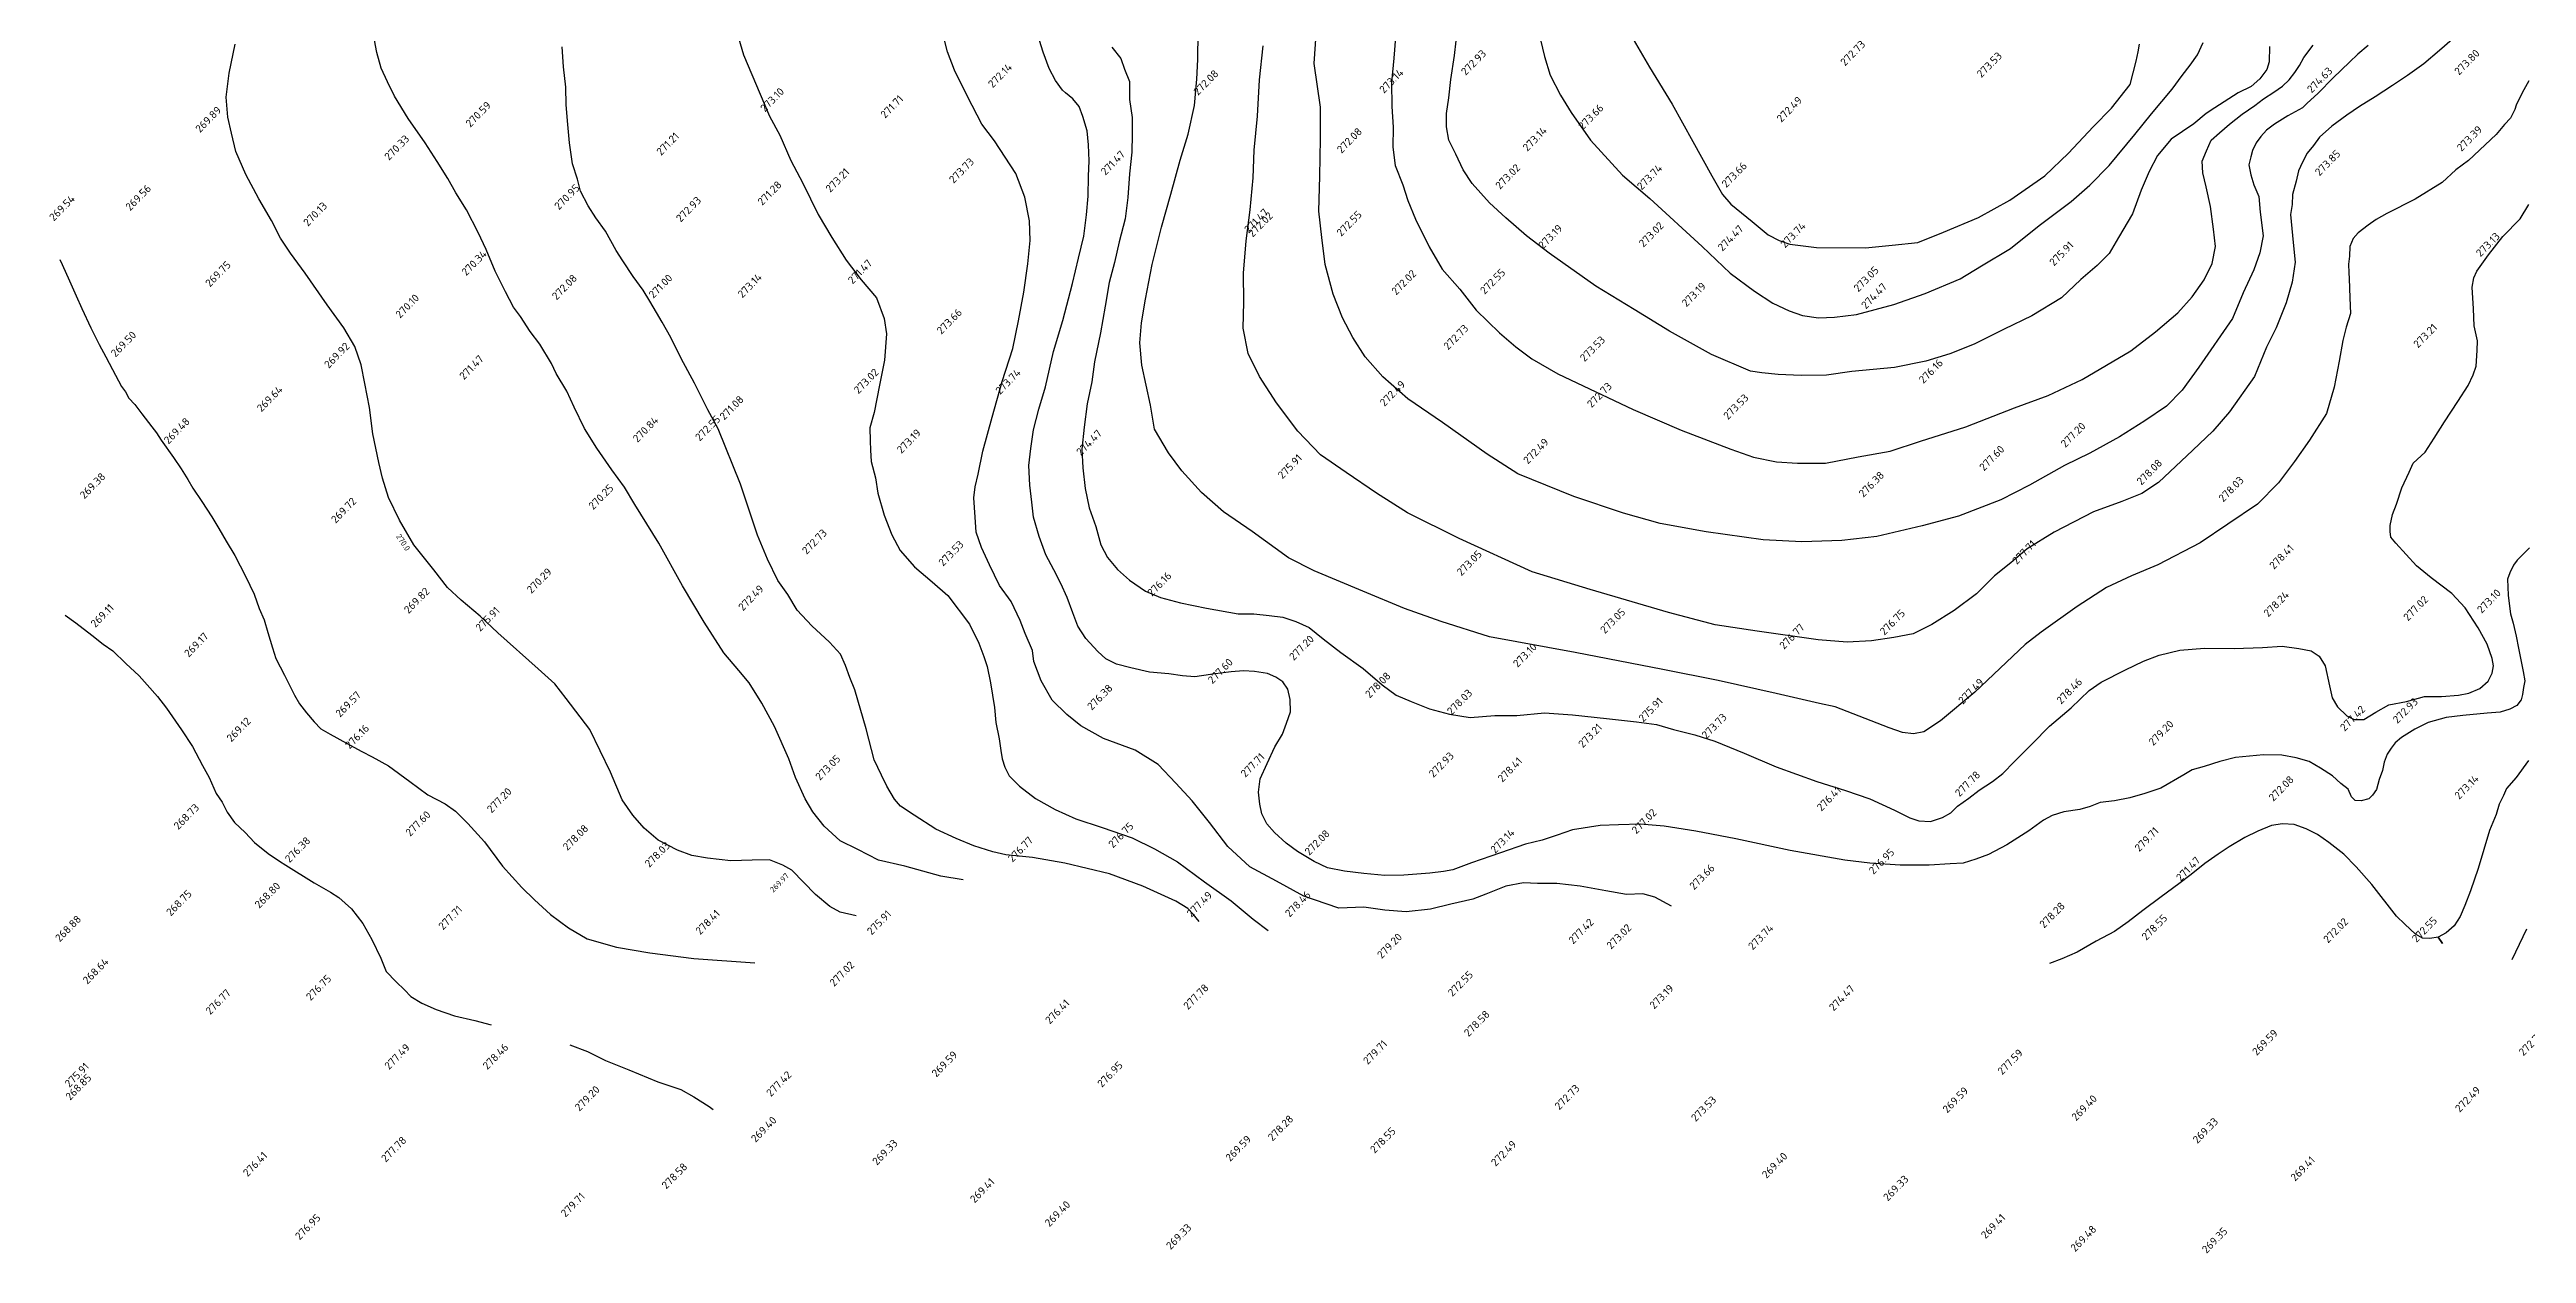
# Model space of a CAD drawing. Header units: metres. Extents: x 36952 to 37841, y 34980 to 35683.
# Drawn here: x 36962.4 to 37285.5, y 34980.4 to 35137.5 of the extents above; entities that cross this region are included whole.
import ezdxf

# ---------------------------------------------------------------- set-up
doc = ezdxf.new("R2010")
doc.units = ezdxf.units.M
doc.header["$LTSCALE"] = 5
doc.layers.add('Линии горизонталей', color=7, linetype='Continuous')
doc.layers.add('Отметки', color=7, linetype='Continuous')
doc.styles.get("Standard").update_dxf_attribs({"font": 'simplex.shx'})

msp = doc.modelspace()

# ---------------------------------------------------------------- linework, layer by layer
at = {"layer": 'Линии горизонталей', "color": 42, "lineweight": 30}
for points, elevation in [([(37081.53, 35029.15), (37078.62, 35029.63), (37073.93, 35030.91), (37070.5, 35031.7), (37067.81, 35033.1), (37065.51, 35034.22), (37063.43, 35036.13), (37061.92, 35038.03), (37060.92, 35039.73), (37059.69, 35042.5), (37058.82, 35044.91), (37056.94, 35049.16), (37055.28, 35052.2), (37053.63, 35054.82), (37052.27, 35056.44), (37050.33, 35058.77), (37047.74, 35062.74), (37044.94, 35067.48), (37041.84, 35073.07), (37038.72, 35078.12), (37037.36, 35080.35), (37035.73, 35082.63), (37033.75, 35085.46), (37032.16, 35088.03), (37030.8, 35090.81), (37029.83, 35092.87), (37028.47, 35095.21), (37027.85, 35096.5), (37026.32, 35099), (37025.08, 35100.67), (37023.78, 35102.62), (37022.87, 35103.84), (37021.85, 35105.85), (37020.49, 35108.52), (37019.3, 35111.37), (37018.27, 35113.6), (37016.74, 35116.55), (37015.38, 35118.78), (37014.31, 35120.62), (37012.95, 35122.84), (37011.36, 35125.29), (37009.16, 35128.46), (37007.35, 35131.36), (37006.44, 35133.25), (37005.64, 35135.04), (37005.07, 35137.05), (37004.26, 35141.18)], 270.5), ([(37052.22, 35138.96), (37052.87, 35136.78), (37055.05, 35131.64), (37056.3, 35128.78), (37057.64, 35126.28), (37059.08, 35122.96), (37060.61, 35120.01), (37062.64, 35115.92), (37064.4, 35112.93), (37066.29, 35109.98), (37068.26, 35107.4), (37070.25, 35105.05), (37071.26, 35102.35), (37071.56, 35100.36), (37071.3, 35096.95), (37070.61, 35093.68), (37069.93, 35090.12), (37069.38, 35088.12), (37069.4, 35086.42), (37069.47, 35085.21), (37069.55, 35083.72), (37070.13, 35081.59), (37070.43, 35079.6), (37071.24, 35076.7), (37072.25, 35074.14), (37073.33, 35072.09), (37075.19, 35069.97), (37077.48, 35068), (37079.56, 35066.24), (37082.36, 35062.49), (37083.58, 35060.01), (37084.24, 35058.29), (37084.67, 35056.96), (37085.11, 35054.83), (37085.63, 35051.64), (37085.79, 35049.65), (37086.23, 35047.52), (37086.46, 35046.03), (37086.65, 35044.91), (37086.97, 35043.83), (37087.55, 35042.7), (37088.91, 35041.36), (37090.98, 35039.74), (37093.55, 35038.34), (37096.26, 35037.08), (37099.68, 35035.96), (37103.6, 35034.64), (37106.52, 35033.17), (37109.52, 35031.49), (37113.02, 35028.88), (37116.52, 35026.42), (37119.38, 35024.03), (37121.35, 35022.52)], 271.5), ([(37173.95, 35025.73), (37171.78, 35026.88), (37170.2, 35027.34), (37168.06, 35027.25), (37165.38, 35027.7), (37162.05, 35028.31), (37158.97, 35028.68), (37156.46, 35028.68), (37154.64, 35028.76), (37152.34, 35028.31), (37149.74, 35027.27), (37148.01, 35026.62), (37145.17, 35025.97), (37142.49, 35025.32), (37139.34, 35024.98), (37136.57, 35025.2), (37133.8, 35025.57), (37130.57, 35025.47), (37128.9, 35026.01), (37125.97, 35027.02), (37122.41, 35028.96), (37118.92, 35030.83), (37116.06, 35033.5), (37113.66, 35036.64), (37111.43, 35039.47), (37109.28, 35041.74), (37106.98, 35044.17), (37103.96, 35046.05), (37099.84, 35047.59), (37096.91, 35049.23), (37095.08, 35050.72), (37093.17, 35052.6), (37091.73, 35055.12), (37090.77, 35057.64), (37090.6, 35059.06), (37089.63, 35061.26), (37088.99, 35062.99), (37087.79, 35065.43), (37086.27, 35067.55), (37084.99, 35070.23), (37083.95, 35072.51), (37083.22, 35074.48), (37083.13, 35076.45), (37082.95, 35078.98), (37083.1, 35080.4), (37083.48, 35082.06), (37084.09, 35085.07), (37085.32, 35089.5), (37086.63, 35094.17), (37088.02, 35098.44), (37088.78, 35102.08), (37089.47, 35105.8), (37089.99, 35109.51), (37090.29, 35112.52), (37090.19, 35115.12), (37089.61, 35118.2), (37088.41, 35121.27), (37085.61, 35125.52), (37083.99, 35127.73), (37082.1, 35131.34), (37080.42, 35134.74), (37079.52, 35137.17), (37078.94, 35139.39)], 272), ([(37285.88, 35072.46), (37285.06, 35071.63), (37284.28, 35070.83), (37283.79, 35070.17), (37283.3, 35069.18), (37282.98, 35068.35), (37283.03, 35067.32), (37283.08, 35066.29), (37283.21, 35065.17), (37283.39, 35063.85), (37283.72, 35062.62), (37284.11, 35060.93), (37284.45, 35059.36), (37285.05, 35056.31), (37285.28, 35055.12), (37285.07, 35054.25), (37284.95, 35053.3), (37284.79, 35052.64), (37284.22, 35051.89), (37283.31, 35051.39), (37282.03, 35051.01), (37280.34, 35050.87), (37277.17, 35050.56), (37274.98, 35050.34), (37272.67, 35049.66), (37270.91, 35048.78), (37269.18, 35047.69), (37268.36, 35047.03), (37267.84, 35046.32), (37267.3, 35045.53), (37266.93, 35044.5), (37266.69, 35043.42), (37266.25, 35042.22), (37265.89, 35040.94), (37265.4, 35040.2), (37264.91, 35039.7), (37263.92, 35039.44), (37263.13, 35039.48), (37262.63, 35039.97), (37262.21, 35040.96), (37261.26, 35041.73), (37260.18, 35042.72), (37258.6, 35043.7), (37257.11, 35044.59), (37255.45, 35045.08), (37253.55, 35045.39), (37251.16, 35045.46), (37247.53, 35045.1), (37245.47, 35044.59), (37243.41, 35043.91), (37241.85, 35043.49), (37240.78, 35042.82), (37237.78, 35041.11), (37235.68, 35040.39), (37233.74, 35039.84), (37231.72, 35039.45), (37229.87, 35039.23), (37228.55, 35038.73), (37227.23, 35038.31), (37225.13, 35038), (37223.6, 35037.54), (37222.49, 35036.91), (37220.57, 35035.53), (37217.69, 35033.7), (37215.3, 35032.44), (37213.66, 35031.85), (37212.01, 35031.34), (37210.28, 35031.25), (37207.55, 35031.06), (37203.76, 35031.04), (37199.83, 35031.3), (37196.57, 35031.73), (37189.42, 35032.95), (37182.35, 35034.51), (37177.1, 35035.5), (37172.97, 35036.13), (37169.87, 35036.4), (37167.02, 35036.34), (37164.63, 35036.24), (37161.01, 35035.68), (37159.02, 35034.99), (37157.09, 35034.33), (37154.88, 35033.78), (37151.62, 35032.66), (37147.87, 35031.37), (37145.4, 35030.44), (37144.2, 35030.23), (37142.43, 35030.01), (37139.05, 35029.74), (37136.57, 35029.72), (37133.8, 35029.99), (37131.28, 35030.26), (37129.09, 35030.7), (37127.31, 35031.55), (37125.15, 35032.85), (37123.66, 35033.92), (37122.16, 35035.31), (37121.17, 35036.46), (37120.5, 35037.77), (37120.24, 35039.01), (37120.06, 35040.58), (37120.3, 35042.31), (37121.19, 35044.3), (37122.21, 35046.5), (37123.19, 35048.15), (37123.71, 35049.6), (37124.24, 35051.05), (37124.18, 35052.66), (37123.89, 35054.02), (37123.26, 35054.96), (37122.31, 35055.58), (37121.23, 35056.06), (37119.53, 35056.34), (37118.13, 35056.41), (37116.52, 35056.28), (37115.11, 35056.09), (37113.8, 35055.91), (37111.78, 35055.62), (37110.17, 35055.74), (37108.39, 35056.01), (37105.83, 35056.24), (37103.43, 35056.8), (37101.53, 35057.28), (37100.16, 35057.97), (37099.13, 35058.92), (37097.54, 35060.64), (37096.5, 35062.24), (37095.83, 35063.97), (37095.11, 35065.99), (37094.27, 35067.8), (37093.39, 35069.56), (37092.31, 35071.54), (37091.46, 35073.93), (37090.74, 35076.44), (37090.48, 35078.42), (37090.22, 35080.64), (37090.11, 35083.2), (37090.35, 35085.43), (37090.74, 35087.83), (37091.42, 35090.52), (37092.27, 35093.45), (37093.31, 35098.08), (37094.56, 35102.1), (37095.8, 35106.94), (37096.6, 35110.24), (37097.28, 35113.1), (37097.64, 35115.87), (37097.87, 35118.34), (37097.89, 35120.94), (37097.96, 35122.93), (37097.9, 35125.03), (37097.72, 35126.85), (37097.17, 35128.7), (37096.67, 35130.02), (37095.87, 35131.04), (37094.88, 35131.8), (37094.51, 35132.16), (37093.57, 35133.39), (37092.78, 35134.99), (37091.99, 35137.1), (37091.3, 35139.32)], 272.5), ([(37285.78, 35133.38), (37285.14, 35132.18), (37284.54, 35131.01), (37284.15, 35130.19), (37283.96, 35129.65), (37283.4, 35128.52), (37282.62, 35127.66), (37281.5, 35126.35), (37280.07, 35125.04), (37277.91, 35122.99), (37276.27, 35121.78), (37274.48, 35120.1), (37270.97, 35117.94), (37267.25, 35116.05), (37265.85, 35115.29), (37264.84, 35114.56), (37263.51, 35113.52), (37262.86, 35112.82), (37262.45, 35111.74), (37262.39, 35110.49), (37262.26, 35109.45), (37262.3, 35108.34), (37262.34, 35107.57), (37262.43, 35105.08), (37262.51, 35103.04), (37261.97, 35101.22), (37261.51, 35099.48), (37261.06, 35096.79), (37260.37, 35093.39), (37259.37, 35089.98), (37257.18, 35086.49), (37255.23, 35083.71), (37253.12, 35080.93), (37250.37, 35078.15), (37246.52, 35075.52), (37242.91, 35073.12), (37237.4, 35070.24), (37233.94, 35068.79), (37230.71, 35067.27), (37226.86, 35064.79), (37222.15, 35061.44), (37220.1, 35059.85), (37213.52, 35053.64), (37209.04, 35049.89), (37206.84, 35048.46), (37205.5, 35048.21), (37204.08, 35048.36), (37202.34, 35048.98), (37195.29, 35051.69), (37193.23, 35052.15), (37187.61, 35053.45), (37180.02, 35055.13), (37172.82, 35056.58), (37161.36, 35058.78), (37150.21, 35060.83), (37143.88, 35062.84), (37139.13, 35064.54), (37133.66, 35066.79), (37127.32, 35069.43), (37123.99, 35071.15), (37119.23, 35074.59), (37115.5, 35077.16), (37112.64, 35079.67), (37110.09, 35082.5), (37108.34, 35084.85), (37106.5, 35087.92), (37106, 35091.07), (37104.86, 35096.28), (37104.6, 35099.2), (37104.82, 35101.8), (37105.35, 35104.89), (37106.18, 35109.4), (37107.41, 35114.3), (37108.64, 35118.57), (37109.87, 35123.01), (37110.88, 35126.41), (37111.72, 35130.13), (37112.01, 35133.6), (37112.15, 35136.13), (37112.2, 35139.68)], 273.5), ([(37275.8, 35138.78), (37274.13, 35137.31), (37272.08, 35135.6), (37269.95, 35134.05), (37268.01, 35132.76), (37265.74, 35131.28), (37263.68, 35130.03), (37262.04, 35128.89), (37260.1, 35127.46), (37258.46, 35126.02), (37257.68, 35124.93), (37256.87, 35123.94), (37256.24, 35122.78), (37255.72, 35121.65), (37255.43, 35120.3), (37254.96, 35118.53), (37254.93, 35117.22), (37254.71, 35115.94), (37255.04, 35112.29), (37255.28, 35109.7), (37254.9, 35107.09), (37254.13, 35104.4), (37252.81, 35101.15), (37251.57, 35098.61), (37250.01, 35094.81), (37246.73, 35090.21), (37244.54, 35087.66), (37241.95, 35085.2), (37237.48, 35080.98), (37235.28, 35079.54), (37232.68, 35078.5), (37228.98, 35077.13), (37223.87, 35074.48), (37220.33, 35072.32), (37218.21, 35070.49), (37216.09, 35068.82), (37213.74, 35066.43), (37210.83, 35064.28), (37207.92, 35062.44), (37205.48, 35061.24), (37202.96, 35060.75), (37200.04, 35060.33), (37196.88, 35060.15), (37193.09, 35060.44), (37185.11, 35061.56), (37179.65, 35062.39), (37173.56, 35064.01), (37163.35, 35067.01), (37155.75, 35069.33), (37146.24, 35073.68), (37139.51, 35077.02), (37135.46, 35079.6), (37131.49, 35082.26), (37128.16, 35084.6), (37125.22, 35087.66), (37122.42, 35091.35), (37120.19, 35094.81), (37118.74, 35097.8), (37118.09, 35101.11), (37118.14, 35104.51), (37118.12, 35108.3), (37118.48, 35112.49), (37119, 35116.52), (37119.37, 35120.71), (37119.5, 35124.34), (37119.94, 35128.76), (37120.22, 35133.5), (37120.66, 35137.93)], 274), ([(37264.82, 35137.99), (37263.48, 35136.85), (37262.37, 35135.79), (37260.28, 35133.76), (37258.31, 35131.75), (37256.82, 35130.39), (37256.26, 35129.83), (37254.36, 35128.8), (37252.6, 35127.7), (37251.56, 35126.94), (37250.81, 35126.11), (37250.22, 35125.28), (37249.74, 35124.27), (37249.52, 35123.44), (37249.27, 35122.43), (37249.54, 35121.12), (37249.89, 35119.81), (37250.55, 35118.27), (37250.73, 35116.22), (37251.14, 35113.14), (37250.69, 35110.93), (37249.91, 35108.71), (37248.51, 35105.7), (37247.12, 35102.37), (37242.74, 35096.02), (37240.55, 35093), (37238.51, 35090.94), (37235.68, 35089.02), (37232.38, 35086.94), (37228.53, 35084.78), (37225.22, 35083.18), (37220.66, 35080.62), (37216.89, 35078.7), (37211.37, 35076.6), (37206.64, 35075.3), (37200.73, 35073.92), (37196.16, 35073.41), (37190.94, 35073.22), (37185.89, 35073.49), (37178.46, 35074.55), (37172.45, 35075.61), (37167.7, 35076.99), (37161.21, 35079.16), (37153.92, 35082.1), (37149.88, 35084.68), (37144.08, 35088.82), (37139.56, 35091.87), (37136.3, 35094.77), (37133.99, 35097.36), (37132.39, 35099.87), (37131.03, 35102.47), (37129.82, 35105.54), (37128.77, 35109.4), (37128.35, 35112.95), (37127.93, 35116.35), (37128.05, 35120.93), (37128.17, 35125.82), (37128.14, 35129.93), (37127.31, 35135.61), (37127.6, 35139.4)], 274.5), ([(37137.95, 35139.08), (37137.73, 35136.32), (37137.44, 35133.16), (37137.46, 35130), (37137.64, 35127.31), (37137.58, 35124.71), (37137.91, 35122.34), (37138.88, 35119.82), (37139.53, 35117.77), (37140.57, 35115.33), (37142.33, 35111.71), (37144.01, 35108.8), (37146.32, 35106.21), (37148.47, 35103.47), (37151.5, 35100.49), (37153.64, 35098.69), (37155.71, 35097.12), (37159.12, 35095.17), (37168.94, 35090.51), (37175.2, 35087.79), (37181.7, 35085.31), (37184.63, 35084.3), (37187.63, 35083.69), (37190.4, 35083.48), (37194.03, 35083.5), (37198.29, 35084.32), (37202.47, 35085.07), (37206.41, 35086.36), (37212.32, 35088.22), (37218.69, 35090.71), (37223.1, 35092.32), (37227.51, 35094.41), (37233.88, 35098.17), (37237.1, 35100.64), (37240, 35103.11), (37241.88, 35105.18), (37243.45, 35107.4), (37244.46, 35109.54), (37244.92, 35111.75), (37244.66, 35114.04), (37244.25, 35116.96), (37243.67, 35119.56), (37243.27, 35121.37), (37243.18, 35122.87), (37243.72, 35124.22), (37244.34, 35125.65), (37245.41, 35126.6), (37246.75, 35127.73), (37248.39, 35129.02), (37250.03, 35130.16), (37251.19, 35131.03), (37252.5, 35131.9), (37253.65, 35132.69), (37254.51, 35133.49), (37255.25, 35134.47), (37255.85, 35135.37), (37256.44, 35136.43), (37257.63, 35138.01)], 275), ([(37251.97, 35137.86), (37251.91, 35135.83), (37251.61, 35134.85), (37250.68, 35133.61), (37249.57, 35132.63), (37247.85, 35131.79), (37246.02, 35130.61), (37244.83, 35129.86), (37243.71, 35129.1), (37242.1, 35127.77), (37239.13, 35125.77), (37237.33, 35123.62), (37236.24, 35121.56), (37235.23, 35119.1), (37234.07, 35116.02), (37232.27, 35112.92), (37231.02, 35110.86), (37229.46, 35109.27), (37227.34, 35107.44), (37224.83, 35105.05), (37220.97, 35102.73), (37217.36, 35100.97), (37213.42, 35099.04), (37210.27, 35097.76), (37207.12, 35096.79), (37203.02, 35095.97), (37197.49, 35095.45), (37194.18, 35094.96), (37190.87, 35094.93), (37187.86, 35095.07), (37185.73, 35095.29), (37184.23, 35095.51), (37179.16, 35097.69), (37173.69, 35100.73), (37169.09, 35103.54), (37164.09, 35106.58), (37157.98, 35110.88), (37155.04, 35113.15), (37152.34, 35115.5), (37150.19, 35117.46), (37147.96, 35119.97), (37146.76, 35121.77), (37145.8, 35123.82), (37144.92, 35125.63), (37144.59, 35127.37), (37144.58, 35129.1), (37144.88, 35131.16), (37145.18, 35133.53), (37145.63, 35136.69), (37146.07, 35140.49)], 275.5), ([(37156.66, 35139.62), (37157.39, 35136.54), (37158.12, 35134.1), (37159.48, 35131.5), (37160.84, 35129.22), (37163.4, 35125.61), (37167.54, 35121.06), (37171.11, 35118), (37177.95, 35111.74), (37181.61, 35108.29), (37184.78, 35105.94), (37187.16, 35104.38), (37189.3, 35103.37), (37191.04, 35102.75), (37193.1, 35102.45), (37195.23, 35102.54), (37198.07, 35102.88), (37202.96, 35104.18), (37207.05, 35105.63), (37211.62, 35107.56), (37214.37, 35109.24), (37218.15, 35111.48), (37221.92, 35114.51), (37226.08, 35117.62), (37228.51, 35119.77), (37231.02, 35122.31), (37234.37, 35126.37), (37236.58, 35129.05), (37239.26, 35132.29), (37240.56, 35134.06), (37241.6, 35135.42), (37242.56, 35136.77), (37243.3, 35138.36)], 276), ([(37168.35, 35139.86), (37171.07, 35135.14), (37174.02, 35130.34), (37176.74, 35125.47), (37179.22, 35120.99), (37180.58, 35118.55), (37181.7, 35117.29), (37184.48, 35115.02), (37186.55, 35113.3), (37187.97, 35112.52), (37189.4, 35112.06), (37192.88, 35111.61), (37199.27, 35111.58), (37202.74, 35111.92), (37206.06, 35112.26), (37209.44, 35113.63), (37214.01, 35115.55), (37218.1, 35117.79), (37222.66, 35120.99), (37225.72, 35123.93), (37228.93, 35127.35), (37231.36, 35129.82), (37233.78, 35132.91), (37234.58, 35135.93), (37234.8, 35137.13), (37234.98, 35138.14)], 276.5), ([(37067.57, 35024.43), (37065.5, 35024.91), (37064.15, 35025.68), (37062.29, 35027.23), (37059.21, 35030.41), (37058, 35031.04), (37056.28, 35031.74), (37054.01, 35031.72), (37051.24, 35031.63), (37048.18, 35031.96), (37046.17, 35032.3), (37044.26, 35033), (37041.77, 35034.33), (37039.91, 35035.88), (37038.47, 35037.58), (37037.04, 35039.56), (37035.52, 35043.17), (37032.85, 35048.77), (37029.76, 35052.8), (37028.26, 35054.7), (37026.11, 35056.68), (37020.84, 35061.35), (37018.55, 35063.52), (37016.05, 35065.64), (37014.29, 35067.29), (37012.48, 35069.59), (37010.59, 35071.98), (37009.88, 35072.85), (37008.02, 35076.06), (37006.6, 35079.02), (37005.8, 35081.55), (37005.3, 35083.6), (37004.53, 35087.31), (37004.12, 35090.75), (37003.48, 35093.89), (37003.03, 35096.33), (37002.18, 35098.73), (37000.76, 35101.16), (36998.6, 35104.16), (36995.73, 35108.29), (36993.79, 35110.9), (36992.51, 35112.85), (36991.32, 35115.16), (36989.68, 35117.98), (36987.95, 35121.16), (36986.67, 35124.16), (36986.08, 35126.56), (36985.63, 35128.65), (36985.39, 35131.23), (36985.8, 35134.38), (36986.56, 35138.14)], 270), ([(37112.35, 35023.73), (37111.56, 35024.68), (37110.84, 35025.39), (37109.27, 35026.37), (37104.99, 35028.33), (37100.65, 35029.93), (37094.81, 35031.31), (37090.61, 35032.06), (37087.13, 35032.39), (37085.42, 35032.8), (37082.92, 35033.57), (37080.64, 35034.55), (37078, 35035.74), (37075.15, 35037.56), (37073.36, 35038.76), (37072.57, 35039.68), (37071.57, 35041.37), (37070.9, 35042.78), (37069.95, 35044.79), (37068.88, 35048.82), (37067.42, 35053.92), (37066.77, 35055.55), (37066.19, 35057.11), (37065.54, 35058.6), (37064.11, 35060.15), (37061.82, 35062.27), (37059.88, 35064.32), (37058.66, 35066.37), (37057.37, 35068.21), (37056, 35070.97), (37054.7, 35074.09), (37052.51, 35080.75), (37049.58, 35087.98), (37048.24, 35090.47), (37046.48, 35093.93), (37044.77, 35097.15), (37043.39, 35099.87), (37042.28, 35101.87), (37041.54, 35103.14), (37040.66, 35104.64), (37039.79, 35106.05), (37038.5, 35107.86), (37037.16, 35109.9), (37036.28, 35111.22), (37034.9, 35113.76), (37033.61, 35115.48), (37032.64, 35117.07), (37031.62, 35118.98), (37031.25, 35120.53), (37030.59, 35122.53), (37030.21, 35125.26), (37029.96, 35127.67), (37029.76, 35130.22), (37029.7, 35132.55), (37029.41, 35135.19), (37029.25, 35137.79)], 271), ([(37100.95, 35137.77), (37102.12, 35136.29), (37102.6, 35134.88), (37103.24, 35133.3), (37103.26, 35130.93), (37103.59, 35128.57), (37103.61, 35126.36), (37103.55, 35124.06), (37103.25, 35121.22), (37103.04, 35118.14), (37102.66, 35115.37), (37101.9, 35112.36), (37101.28, 35109.68), (37100.59, 35107.06), (37100.06, 35103.98), (37099.46, 35100.5), (37098.69, 35096.71), (37098.32, 35094.1), (37097.71, 35091.25), (37097.34, 35088.17), (37097.04, 35085.32), (37097.14, 35082.87), (37097.47, 35080.19), (37097.96, 35077.67), (37098.85, 35075.23), (37099.5, 35072.86), (37100.38, 35071.21), (37101.66, 35069.64), (37103.25, 35068.23), (37105.31, 35066.82), (37107.29, 35065.97), (37109.9, 35065.28), (37113.3, 35064.59), (37117.41, 35063.83), (37119.47, 35063.85), (37121.44, 35063.63), (37123.26, 35063.4), (37124.92, 35062.86), (37126.67, 35062.08), (37128.49, 35060.6), (37130.8, 35058.8), (37133.73, 35056.69), (37136.2, 35054.57), (37138.02, 35053.24), (37140, 35052.39), (37142.38, 35051.46), (37144.99, 35050.77), (37147.68, 35050.31), (37150.91, 35050.57), (37153.76, 35050.59), (37157.39, 35050.94), (37161.02, 35050.65), (37165.45, 35050.21), (37169.4, 35049.76), (37172.01, 35049.39), (37174.22, 35048.77), (37176.99, 35048.08), (37179.61, 35047.23), (37183.41, 35045.68), (37187.61, 35043.89), (37192.91, 35041.96), (37196.63, 35040.8), (37199.8, 35039.72), (37203.05, 35038.24), (37205.03, 35037.23), (37206.22, 35036.84), (37207.72, 35036.74), (37209.29, 35037.26), (37210.39, 35037.9), (37211.26, 35038.77), (37212.75, 35039.81), (37214.08, 35040.85), (37215.81, 35041.97), (37217.15, 35043), (37218.71, 35044.59), (37220.99, 35046.9), (37223.26, 35049.21), (37226.09, 35051.6), (37228.44, 35053.83), (37230.01, 35054.94), (37233.16, 35056.55), (37235.52, 35057.67), (37237.57, 35058.47), (37240.25, 35059.12), (37243.48, 35059.38), (37247.35, 35059.33), (37251.06, 35059.44), (37253.59, 35059.62), (37255.8, 35059.32), (37257.38, 35059.01), (37258.42, 35058.31), (37259.21, 35057.05), (37259.79, 35054.45), (37260.11, 35052.87), (37260.83, 35051.69), (37262.03, 35050.52), (37262.98, 35050.05), (37264.24, 35050.06), (37265.81, 35051.02), (37267.54, 35051.98), (37269.83, 35052.39), (37272.19, 35053.04), (37274.41, 35053.06), (37276.62, 35053.23), (37277.96, 35053.48), (37279.37, 35054.12), (37280.47, 35055.07), (37281.02, 35056.11), (37281.17, 35057.05), (37281, 35058), (37280.36, 35059.89), (37279.16, 35062.01), (37277.48, 35064.61), (37275.73, 35066.49), (37273.03, 35068.52), (37271.12, 35070.09), (37269.77, 35071.58), (37268.42, 35073.07), (37267.78, 35073.86), (37267.69, 35074.57), (37267.69, 35075.36), (37267.99, 35076.78), (37268.54, 35078.13), (37269.23, 35080.26), (37270.16, 35082.32), (37270.71, 35083.51), (37272.28, 35084.94), (37273.45, 35086.77), (37274.8, 35088.87), (37276.53, 35091.56), (37277.86, 35093.63), (37278.51, 35095.01), (37278.92, 35096.15), (37279.03, 35098.19), (37279.08, 35099.45), (37278.65, 35101.42), (37278.57, 35103.64), (37278.37, 35106.46), (37278.6, 35107.66), (37279.01, 35108.56), (37280.5, 35110.67), (37282.4, 35113.08), (37284.66, 35115.37), (37285.78, 35117.24)], 273), ([(36963.71, 35110.06), (36964.03, 35109.39), (36964.97, 35107.26), (36965.84, 35105.32), (36966.56, 35103.67), (36967.75, 35101.16), (36968.82, 35098.97), (36969.69, 35097.35), (36970.57, 35095.73), (36971.73, 35093.51), (36972.28, 35092.78), (36972.7, 35091.98), (36973.47, 35091.16), (36974.4, 35089.93), (36975.72, 35088.25), (36976.33, 35087.45), (36976.91, 35086.5), (36978.55, 35084.25), (36979.55, 35082.76), (36980.39, 35081.36), (36981.07, 35080.25), (36982.23, 35078.48), (36983.52, 35076.51), (36984.45, 35074.96), (36985.42, 35073.31), (36986.52, 35071.47), (36987.94, 35068.74), (36989.04, 35066.39), (36989.69, 35064.54), (36990.37, 35063.05), (36990.83, 35061.4), (36991.45, 35059.39), (36991.87, 35058.02), (36993.01, 35055.83), (36994.3, 35053.23), (36994.98, 35052.12), (36995.88, 35050.92), (36996.87, 35049.74), (36997.74, 35048.83), (36998.96, 35048.13), (37001.1, 35046.97), (37003.09, 35045.9), (37004.46, 35045.18), (37006.6, 35044.01), (37009.37, 35041.99), (37011.73, 35040.23), (37013.99, 35039.06), (37015.3, 35038.12), (37016.95, 35036.5), (37019.1, 35034.1), (37021.46, 35030.92), (37023.97, 35028.16), (37025.62, 35026.54), (37027.73, 35024.61), (37030.05, 35022.88), (37032.48, 35021.47), (37036.32, 35020.36), (37040.67, 35019.61), (37046.43, 35018.87), (37054.36, 35018.31)], 269.5), ([(36964.41, 35063.69), (36965.79, 35062.67), (36967.88, 35061.08), (36969.35, 35059.89), (36970.62, 35059.02), (36972.32, 35057.38), (36974.05, 35055.76), (36975.11, 35054.59), (36976.43, 35053.08), (36977.64, 35051.55), (36979.57, 35048.71), (36981, 35046.53), (36982.32, 35044.08), (36983.19, 35042.5), (36984.11, 35040.4), (36984.87, 35039.27), (36985.54, 35037.97), (36986.49, 35036.61), (36987.9, 35035.31), (36989.09, 35034.01), (36990.9, 35032.57), (36992.36, 35031.59), (36993.2, 35031.06), (36996.89, 35028.75), (36999, 35027.52), (37000.1, 35026.85), (37001.75, 35025.37), (37003.25, 35023.46), (37004.41, 35021.34), (37005.56, 35018.93), (37006.27, 35017.2), (37007.57, 35015.82), (37008.67, 35014.79), (37009.51, 35013.91), (37010.93, 35013.07), (37012.79, 35012.23), (37015.21, 35011.4), (37017.84, 35010.78), (37019.98, 35010.22)], 269), ([(37285.75, 35044.72), (37284.12, 35042.48), (37282.89, 35041.07), (37282.49, 35040.15), (37281.92, 35039), (37281.51, 35037.67), (37280.66, 35035.56), (37279.17, 35030.64), (37278.16, 35027.7), (37277.45, 35025.79), (37276.82, 35024.35), (37276.05, 35023.14), (37274.98, 35022.23), (37273.95, 35021.68), (37274.54, 35020.86), (37273.95, 35021.68), (37272.88, 35021.51), (37271.93, 35021.54), (37270.98, 35022.07), (37269.61, 35023.34), (37268.53, 35024.41), (37265.32, 35028.55), (37263.24, 35030.85), (37261.66, 35032.49), (37259.7, 35034), (37258.21, 35035.07), (37256.72, 35035.8), (37255.15, 35036.36), (37253.66, 35036.44), (37252.22, 35036.22), (37250.45, 35035.5), (37248.72, 35034.67), (37246.71, 35033.45), (37245.27, 35032.49), (37243.53, 35031.27), (37241.72, 35029.86), (37240.14, 35028.62), (37237.8, 35026.91), (37235.44, 35025.15), (37233.53, 35023.66), (37231.72, 35022.41), (37229.34, 35021.15), (37226.87, 35019.73), (37224.86, 35018.85), (37223.25, 35018.22)], 272), ([(37285.48, 35022.71), (37283.55, 35018.7)], 271.5), ([(37030.23, 35007.6), (37032.52, 35006.76), (37034.87, 35005.57), (37037.93, 35004.38), (37041.71, 35002.78), (37044.71, 35001.8), (37046.42, 35000.82), (37048.42, 34999.56), (37048.92, 34999.2)], 269)]:
    msp.add_lwpolyline(points, dxfattribs=dict(at, elevation=elevation))

# ---------------------------------------------------------------- texts
msp.add_text('270.0', height=0.75, rotation=303.1189, dxfattribs=at).set_placement((37007.53, 35073.95))
at = {"layer": 'Отметки', "color": 7}
for s, height, p in [('272.73', 1, (37196.57, 35135.24)), ('272.14', 1, (37085.39, 35132.38)), ('272.93', 1, (37147.09, 35134)), ('273.53', 1, (37214.37, 35133.7)), ('274.63', 1, (37257.45, 35131.7)), ('273.80', 1, (37276.67, 35134.03)), ('273.10', 1, (37055.68, 35129.23)), ('272.08', 1, (37112.18, 35131.39)), ('273.14', 1, (37136.43, 35131.65)), ('269.89', 1, (36981.99, 35126.53)), ('270.59', 1, (37017.25, 35127.24)), ('271.71', 1, (37071.36, 35128.4)), ('273.66', 1, (37162.38, 35126.9)), ('272.49', 1, (37188.27, 35127.88)), ('270.33', 1, (37006.64, 35122.91)), ('271.21', 1, (37042.13, 35123.55)), ('272.08', 1, (37130.9, 35123.84)), ('273.14', 1, (37155.14, 35124.1)), ('273.39', 1, (37277, 35124.08)), ('273.73', 1, (37080.3, 35119.91)), ('271.47', 1, (37100.1, 35120.97)), ('273.02', 1, (37151.57, 35119.14)), ('273.74', 1, (37170.04, 35119.05)), ('273.66', 1, (37181.09, 35119.35)), ('273.85', 1, (37258.48, 35120.89)), ('269.56', 1, (36972.87, 35116.35)), ('270.95', 1, (37028.81, 35116.46)), ('271.28', 1, (37055.33, 35117.03)), ('273.21', 1, (37064.2, 35118.73)), ('269.54', 1, (36962.92, 35114.99)), ('270.13', 1, (36996.07, 35114.32)), ('272.93', 1, (37044.69, 35114.86)), ('271.47', 1, (37118.81, 35113.42)), ('272.02', 1, (37119.31, 35112.9)), ('272.55', 1, (37130.86, 35112.99)), ('273.19', 1, (37157.17, 35111.35)), ('273.02', 1, (37170.28, 35111.59)), ('274.47', 1, (37180.58, 35111.07)), ('273.74', 1, (37188.75, 35111.5)), ('273.13', 1, (37279.48, 35110.33)), ('269.75', 1, (36983.28, 35106.4)), ('270.34', 1, (37016.71, 35107.86)), ('271.47', 1, (37067.11, 35106.78)), ('273.05', 1, (37198.31, 35105.76)), ('275.91', 1, (37223.83, 35109.13)), ('272.08', 1, (37028.5, 35104.71)), ('271.00', 1, (37041.13, 35104.92)), ('273.14', 1, (37052.74, 35104.97)), ('272.02', 1, (37138.02, 35105.35)), ('272.55', 1, (37149.58, 35105.44)), ('273.19', 1, (37175.89, 35103.81)), ('274.47', 1, (37199.3, 35103.52)), ('270.10', 1, (37008.09, 35102.32)), ('273.66', 1, (37078.7, 35100.22)), ('269.50', 1, (36970.96, 35097.26)), ('272.73', 1, (37144.8, 35098.19)), ('273.53', 1, (37162.6, 35096.65)), ('273.21', 1, (37271.32, 35098.45)), ('269.92', 1, (36998.79, 35095.79)), ('271.47', 1, (37016.42, 35094.29)), ('276.16', 1, (37206.81, 35093.8)), ('269.64', 1, (36990.01, 35090.1)), ('273.02', 1, (37067.88, 35092.46)), ('273.74', 1, (37086.35, 35092.37)), ('272.49', 1, (37136.5, 35090.83)), ('272.73', 1, (37163.52, 35090.64)), ('271.08', 1, (37050.37, 35089.03)), ('273.53', 1, (37181.31, 35089.1)), ('269.48', 1, (36977.88, 35085.91)), ('270.84', 1, (37039.06, 35086.13)), ('272.55', 1, (37047.18, 35086.3)), ('273.19', 1, (37073.49, 35084.67)), ('274.47', 1, (37096.9, 35084.39)), ('272.49', 1, (37155.21, 35083.29)), ('277.20', 1, (37225.32, 35085.46)), ('275.91', 1, (37123.19, 35081.36)), ('277.60', 1, (37214.7, 35082.4)), ('278.08', 1, (37235.23, 35080.55)), ('269.38', 1, (36966.91, 35078.76)), ('270.25', 1, (37033.27, 35077.35)), ('276.38', 1, (37198.97, 35078.97)), ('278.03', 1, (37245.91, 35078.35)), ('269.72', 1, (36999.69, 35075.58)), ('272.73', 1, (37061.12, 35071.51)), ('273.53', 1, (37078.92, 35069.97)), ('273.05', 1, (37146.54, 35068.72)), ('277.71', 1, (37218.99, 35070.2)), ('278.41', 1, (37252.53, 35069.57)), ('269.82', 1, (37009.2, 35063.8)), ('270.29', 1, (37025.22, 35066.42)), ('272.49', 1, (37052.81, 35064.15)), ('276.16', 1, (37106.17, 35066.03)), ('269.11', 1, (36968.33, 35061.98)), ('275.91', 1, (37018.53, 35061.47)), ('273.05', 1, (37165.25, 35061.17)), ('276.75', 1, (37201.72, 35060.98)), ('278.24', 1, (37251.78, 35063.36)), ('277.02', 1, (37270.01, 35062.82)), ('273.10', 1, (37279.63, 35063.83)), ('269.17', 1, (36980.52, 35058.11)), ('277.20', 1, (37124.67, 35057.68)), ('276.77', 1, (37188.62, 35059.14)), ('277.60', 1, (37114.06, 35054.63)), ('273.10', 1, (37153.87, 35056.78)), ('276.38', 1, (37098.32, 35051.2)), ('278.08', 1, (37134.58, 35052.78)), ('277.49', 1, (37211.96, 35051.97)), ('278.46', 1, (37224.77, 35051.98)), ('269.57', 1, (37000.26, 35050.28)), ('278.03', 1, (37145.26, 35050.58)), ('275.91', 1, (37170.25, 35049.65)), ('277.42', 1, (37261.76, 35048.45)), ('272.93', 1, (37268.64, 35049.46)), ('269.12', 1, (36986.07, 35047.06)), ('276.16', 1, (37001.51, 35046.13)), ('273.21', 1, (37162.38, 35046.28)), ('273.73', 1, (37178.49, 35047.46)), ('279.20', 1, (37236.78, 35046.56)), ('273.05', 1, (37062.86, 35042.03)), ('277.71', 1, (37118.35, 35042.43)), ('272.93', 1, (37142.88, 35042.41)), ('278.41', 1, (37151.88, 35041.8)), ('277.78', 1, (37211.52, 35039.9)), ('272.08', 1, (37252.45, 35039.31)), ('273.14', 1, (37276.69, 35039.56)), ('268.73', 1, (36979.16, 35035.61)), ('277.20', 1, (37020.02, 35037.79)), ('277.02', 1, (37169.36, 35035.04)), ('276.41', 1, (37193.5, 35038.02)), ('277.60', 1, (37009.4, 35034.74)), ('278.08', 1, (37029.92, 35032.88)), ('276.75', 1, (37101.08, 35033.21)), ('272.08', 1, (37126.69, 35032.26)), ('273.14', 1, (37150.93, 35032.51)), ('279.71', 1, (37234.96, 35032.73)), ('276.38', 1, (36993.67, 35031.3)), ('278.03', 1, (37040.61, 35030.69)), ('276.77', 1, (37087.98, 35031.37)), ('276.95', 1, (37200.29, 35029.77)), ('271.47', 1, (37240.37, 35028.88)), ('268.80', 1, (36989.72, 35025.35)), ('269.97', 0.75, (37056.78, 35027.43)), ('273.66', 1, (37176.88, 35027.76)), ('268.75', 1, (36978.18, 35024.35)), ('277.71', 1, (37013.69, 35022.53)), ('278.41', 1, (37047.23, 35021.91)), ('277.49', 1, (37111.31, 35024.19)), ('278.46', 1, (37124.13, 35024.2)), ('278.28', 1, (37222.54, 35022.77)), ('268.88', 1, (36963.69, 35020.98)), ('275.91', 1, (37069.6, 35021.88)), ('279.20', 1, (37136.14, 35018.78)), ('277.42', 1, (37161.11, 35020.68)), ('273.02', 1, (37166.07, 35020.01)), ('273.74', 1, (37184.54, 35019.92)), ('278.55', 1, (37235.88, 35021.17)), ('272.02', 1, (37259.58, 35020.81)), ('272.55', 1, (37271.13, 35020.9)), ('268.64', 1, (36967.3, 35015.46)), ('276.75', 1, (36996.42, 35013.32)), ('277.02', 1, (37064.71, 35015.15)), ('277.78', 1, (37110.87, 35012.13)), ('272.55', 1, (37145.37, 35013.85)), ('276.77', 1, (36983.32, 35011.47)), ('276.41', 1, (37092.85, 35010.25)), ('273.19', 1, (37171.68, 35012.22)), ('274.47', 1, (37195.09, 35011.94)), ('278.58', 1, (37147.47, 35008.61)), ('269.59', 1, (37250.29, 35006.15)), ('272.73', 1, (37285.07, 35006.1)), ('277.49', 1, (37006.65, 35004.3)), ('278.46', 1, (37019.47, 35004.31)), ('269.59', 1, (37078.04, 35003.33)), ('279.71', 1, (37134.32, 35004.96)), ('277.59', 1, (37217.08, 35003.62)), ('275.91', 1, (36964.95, 35001.99)), ('268.85', 1, (36965.05, 35000.31)), ('277.42', 1, (37056.46, 35000.78)), ('276.95', 1, (37099.64, 35001.99)), ('279.20', 1, (37031.48, 34998.89)), ('272.73', 1, (37159.31, 34999.06)), ('273.53', 1, (37177.1, 34997.52)), ('269.59', 1, (37209.91, 34998.64)), ('269.40', 1, (37226.72, 34997.63)), ('272.49', 1, (37276.76, 34998.75)), ('269.40', 1, (37054.47, 34994.81)), ('278.28', 1, (37121.89, 34994.99)), ('278.55', 1, (37135.23, 34993.39)), ('269.33', 1, (37242.54, 34994.67)), ('276.41', 1, (36988.2, 34990.36)), ('277.78', 1, (37006.22, 34992.23)), ('269.33', 1, (37070.29, 34991.84)), ('269.59', 1, (37116.36, 34992.33)), ('272.49', 1, (37151, 34991.7)), ('269.40', 1, (37186.34, 34990.12)), ('269.41', 1, (37255.29, 34989.75)), ('278.58', 1, (37042.81, 34988.72)), ('269.41', 1, (37083.04, 34986.92)), ('269.33', 1, (37202.16, 34987.16)), ('279.71', 1, (37029.66, 34985.07)), ('269.40', 1, (37092.79, 34983.81)), ('276.95', 1, (36994.99, 34982.1)), ('269.33', 1, (37108.61, 34980.84)), ('269.41', 1, (37214.91, 34982.24)), ('269.48', 1, (37226.59, 34980.55)), ('269.35', 1, (37243.74, 34980.35))]:
    msp.add_text(s, height=height, rotation=45.4189, dxfattribs=at).set_placement(p)

doc.saveas('drawing.dxf')
